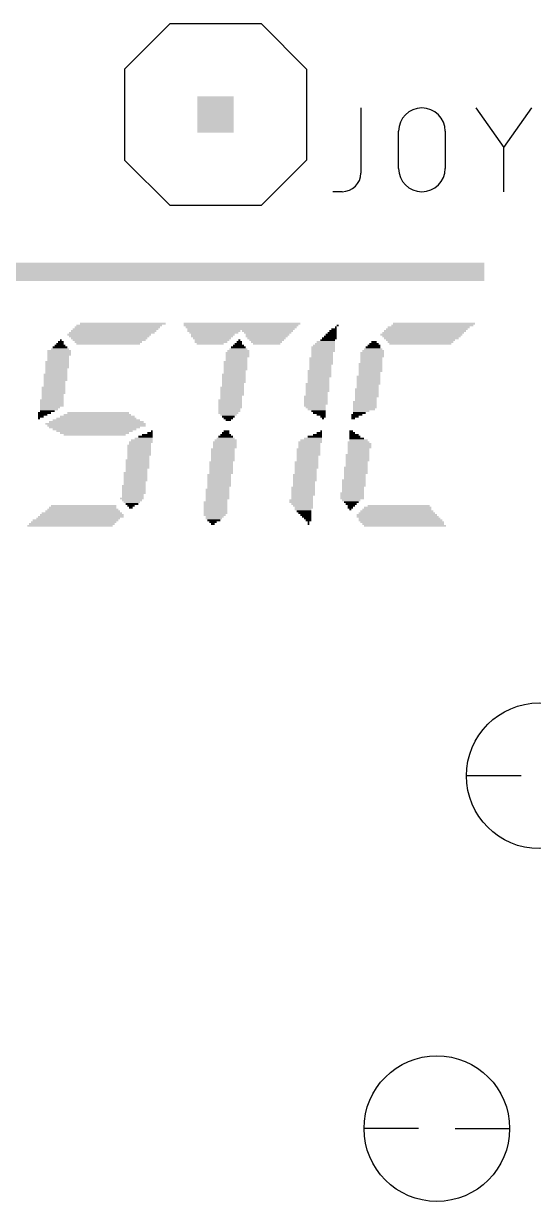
# Model space of a CAD drawing. Extents: x -7.6 to 60.9, y -11.6 to 79.4.
# Drawn here: x 31.06 to 38.18, y 27.72 to 44.15 of the extents above; entities that cross this region are included whole.
import ezdxf

# ---------------------------------------------------------------- set-up
doc = ezdxf.new("R2010")
doc.units = 0
doc.layers.add('21', color=253, linetype='CONTINUOUS')
doc.layers.add('51', color=253, linetype='CONTINUOUS')

# ---------------------------------------------------------------- blocks, each defined once
blk = doc.blocks.new('RECT')
blk.add_solid([(-0.5, -0.5), (0.5, -0.5), (-0.5, 0.5), (0.5, 0.5)])

msp = doc.modelspace()

# ---------------------------------------------------------------- linework, layer by layer
at = {"layer": '21'}
for p, q in [((33.1075, 44.1475), (32.4725, 43.5125)), ((33.1075, 44.1475), (34.3775, 44.1475)), ((34.3775, 44.1475), (35.0125, 43.5125)), ((32.4725, 43.5125), (32.4725, 42.2425)), ((35.0125, 43.5125), (35.0125, 42.2425)), ((35.7698, 42.9704), (35.7698, 42.0617)), ((37.3752, 42.9704), (37.7647, 42.4187)), ((37.7647, 42.4187), (38.1541, 42.9704)), ((36.2971, 42.1266), (36.2971, 42.6459)), ((36.9462, 42.6459), (36.9462, 42.1266)), ((37.7647, 41.8021), (37.7647, 42.4187)), ((32.4725, 42.2425), (33.1075, 41.6075)), ((35.0125, 42.2425), (34.3775, 41.6075)), ((35.5101, 41.8021), (35.3803, 41.8021)), ((34.3775, 41.6075), (33.1075, 41.6075))]:
    msp.add_line(p, q, dxfattribs=at)
for centre in [(38.2587, 33.655), (36.83, 28.7338)]:
    msp.add_circle(centre, 1.016, dxfattribs=at)
for centre, radius, start, end in [((36.6217, 42.6459), 0.3246, 0, 180), ((35.5101, 42.0617), 0.2596, 270, 0), ((36.6217, 42.1266), 0.3246, 180, 0)]:
    msp.add_arc(centre, radius, start, end, dxfattribs=at)
at = {"layer": '51'}
for p, q in [((38.0048, 33.655), (37.2428, 33.655)), ((36.576, 28.7338), (35.814, 28.7338)), ((37.084, 28.7338), (37.846, 28.7338))]:
    msp.add_line(p, q, dxfattribs=at)

# ---------------------------------------------------------------- block references
at = {"layer": '21', "yscale": 0.0254}
for p, xscale in [((33.7439, 40.7988), 7.493), ((33.7439, 40.7734), 7.493), ((33.7439, 40.748), 7.493), ((33.7439, 40.7226), 7.493), ((33.7439, 40.6972), 7.493), ((33.7439, 40.6718), 7.493), ((33.7439, 40.6464), 7.493), ((33.7439, 40.621), 7.493), ((33.7439, 40.5956), 7.493), ((33.7439, 40.5702), 7.493), ((32.3977, 39.9352), 1.1938), ((32.4485, 39.9606), 1.1938), ((34.1122, 39.9606), 1.6256), ((34.0995, 39.9352), 1.6002), ((35.4457, 39.9352), 0.0254), ((36.7665, 39.9352), 1.143), ((36.7919, 39.9606), 1.143), ((32.258, 39.8082), 1.1684), ((32.2961, 39.8336), 1.1938), ((32.258, 39.7828), 1.1176), ((32.3215, 39.859), 1.1938), ((32.258, 39.7574), 1.0668), ((32.3469, 39.8844), 1.1938), ((32.3723, 39.9098), 1.1938), ((34.0995, 39.9098), 1.5494), ((34.0995, 39.8844), 1.4986), ((33.7185, 39.859), 0.7366), ((33.7185, 39.8336), 0.6858), ((33.7058, 39.8082), 0.6096), ((33.6931, 39.7828), 0.5842), ((33.6931, 39.7574), 0.5334), ((34.4678, 39.859), 0.7112), ((34.4678, 39.8336), 0.6604), ((34.4678, 39.8082), 0.6096), ((34.4551, 39.7828), 0.5842), ((34.4551, 39.7574), 0.5334), ((35.3314, 39.7574), 0.2032), ((35.3441, 39.7828), 0.1778), ((35.3568, 39.8082), 0.1524), ((35.3695, 39.8336), 0.127), ((35.3822, 39.859), 0.1016), ((35.3949, 39.8844), 0.0762), ((35.4203, 39.9098), 0.0254), ((36.6141, 39.8082), 1.143), ((36.6395, 39.8336), 1.143), ((36.6141, 39.7828), 1.0922), ((36.6649, 39.859), 1.143), ((36.6141, 39.7574), 1.0414), ((36.6903, 39.8844), 1.143), ((36.7157, 39.9098), 1.143), ((31.5722, 39.605), 0.254), ((31.5722, 39.6303), 0.2032), ((31.5722, 39.6558), 0.1524), ((31.5722, 39.6812), 0.1016), ((31.5849, 39.7066), 0.0762), ((31.5849, 39.732), 0.0254), ((32.258, 39.732), 1.016), ((32.2453, 39.7066), 0.9398), ((32.2453, 39.6812), 0.889), ((33.6931, 39.732), 0.4826), ((33.6804, 39.7066), 0.4572), ((33.6677, 39.6812), 0.381), ((34.0614, 39.605), 0.254), ((34.0614, 39.6303), 0.2032), ((34.0614, 39.6558), 0.1524), ((34.0614, 39.6812), 0.1016), ((34.0741, 39.7066), 0.0762), ((34.0741, 39.732), 0.0254), ((34.4551, 39.732), 0.4826), ((34.4551, 39.7066), 0.4318), ((34.4551, 39.6812), 0.381), ((35.2425, 39.6303), 0.3302), ((35.2425, 39.605), 0.3302), ((35.2552, 39.6558), 0.3048), ((35.2679, 39.6812), 0.2794), ((35.2806, 39.7066), 0.254), ((35.306, 39.732), 0.2032), ((35.941, 39.605), 0.254), ((35.941, 39.6303), 0.2032), ((35.9537, 39.6558), 0.1778), ((35.9537, 39.6812), 0.127), ((35.9537, 39.7066), 0.0762), ((36.6014, 39.732), 0.9652), ((36.6014, 39.7066), 0.9144), ((36.6014, 39.6812), 0.8636), ((31.5341, 39.4272), 0.3302), ((31.5595, 39.5796), 0.3302), ((31.5595, 39.5541), 0.3302), ((31.5595, 39.5288), 0.3302), ((31.5468, 39.5034), 0.3048), ((31.5468, 39.4779), 0.3048), ((31.5468, 39.4526), 0.3048), ((34.0233, 39.4272), 0.3302), ((34.0487, 39.5541), 0.3302), ((34.0487, 39.5288), 0.3302), ((34.0487, 39.5034), 0.3302), ((34.036, 39.4779), 0.3048), ((34.036, 39.4526), 0.3048), ((34.0614, 39.5796), 0.3048), ((35.2171, 39.4779), 0.3302), ((35.2171, 39.4526), 0.3302), ((35.2171, 39.4272), 0.3302), ((35.2425, 39.5796), 0.3302), ((35.2298, 39.5541), 0.3048), ((35.2298, 39.5288), 0.3048), ((35.2298, 39.5034), 0.3048), ((35.9283, 39.5541), 0.3302), ((35.9283, 39.5288), 0.3302), ((35.9283, 39.5034), 0.3302), ((35.9156, 39.4779), 0.3048), ((35.9156, 39.4526), 0.3048), ((35.9156, 39.4272), 0.3048), ((35.941, 39.5796), 0.3048), ((31.5341, 39.4017), 0.3302), ((31.5341, 39.3764), 0.3302), ((31.5341, 39.351), 0.3302), ((31.5214, 39.3255), 0.3048), ((31.5214, 39.3002), 0.3048), ((31.5214, 39.2748), 0.3048), ((34.0233, 39.4017), 0.3302), ((34.0233, 39.3764), 0.3302), ((34.0233, 39.351), 0.3302), ((34.0233, 39.3255), 0.3302), ((34.0106, 39.3002), 0.3048), ((34.0106, 39.2748), 0.3048), ((35.1917, 39.3002), 0.3302), ((35.1917, 39.2748), 0.3302), ((35.2171, 39.4017), 0.3302), ((35.2044, 39.3764), 0.3048), ((35.2044, 39.351), 0.3048), ((35.2044, 39.3255), 0.3048), ((35.9029, 39.4017), 0.3302), ((35.9029, 39.3764), 0.3302), ((35.9029, 39.351), 0.3302), ((35.9029, 39.3255), 0.3302), ((35.9029, 39.3002), 0.3302), ((35.8902, 39.2748), 0.3048), ((31.5087, 39.2493), 0.3302), ((31.5087, 39.224), 0.3302), ((31.5087, 39.1986), 0.3302), ((31.5087, 39.1731), 0.3302), ((31.496, 39.1478), 0.3048), ((31.496, 39.1224), 0.3048), ((31.496, 39.0969), 0.3048), ((33.9979, 39.2493), 0.3302), ((33.9979, 39.224), 0.3302), ((33.9979, 39.1986), 0.3302), ((33.9979, 39.1731), 0.3302), ((33.9979, 39.1478), 0.3302), ((33.9852, 39.1224), 0.3048), ((33.9852, 39.0969), 0.3048), ((35.1663, 39.1224), 0.3302), ((35.1663, 39.0969), 0.3302), ((35.1917, 39.2493), 0.3302), ((35.1917, 39.224), 0.3302), ((35.179, 39.1986), 0.3048), ((35.179, 39.1731), 0.3048), ((35.179, 39.1478), 0.3048), ((35.8775, 39.224), 0.3302), ((35.8775, 39.1986), 0.3302), ((35.8775, 39.1731), 0.3302), ((35.8775, 39.1478), 0.3302), ((35.8775, 39.1224), 0.3302), ((35.8648, 39.0969), 0.3048), ((35.8902, 39.2493), 0.3048), ((31.4833, 39.0716), 0.3302), ((31.4833, 39.0462), 0.3302), ((31.4833, 39.0207), 0.3302), ((31.4833, 38.9954), 0.3302), ((31.4706, 38.97), 0.3048), ((31.4706, 38.9445), 0.3048), ((33.9725, 39.0716), 0.3302), ((33.9725, 39.0462), 0.3302), ((33.9725, 39.0207), 0.3302), ((33.9725, 38.9954), 0.3302), ((33.9725, 38.97), 0.3302), ((33.9598, 38.9445), 0.3048), ((35.1409, 38.9445), 0.3302), ((35.1663, 39.0716), 0.3302), ((35.1663, 39.0462), 0.3302), ((35.1663, 39.0207), 0.3302), ((35.1536, 38.9954), 0.3048), ((35.1536, 38.97), 0.3048), ((35.8521, 39.0462), 0.3302), ((35.8521, 39.0207), 0.3302), ((35.8521, 38.9954), 0.3302), ((35.8521, 38.97), 0.3302), ((35.8521, 38.9445), 0.3302), ((35.8648, 39.0716), 0.3048), ((31.4579, 38.8938), 0.3302), ((31.4579, 38.8683), 0.3302), ((31.4579, 38.843), 0.3302), ((31.4579, 38.8176), 0.3302), ((31.4325, 38.7921), 0.2794), ((31.4198, 38.7668), 0.254), ((31.4706, 38.9192), 0.3048), ((33.9471, 38.8938), 0.3302), ((33.9471, 38.8683), 0.3302), ((33.9471, 38.843), 0.3302), ((33.9471, 38.8176), 0.3302), ((33.9471, 38.7921), 0.3302), ((33.9344, 38.7668), 0.3048), ((33.9598, 38.9192), 0.3048), ((35.1409, 38.9192), 0.3302), ((35.1409, 38.8938), 0.3302), ((35.1409, 38.8683), 0.3302), ((35.1409, 38.843), 0.3302), ((35.1282, 38.8176), 0.3048), ((35.1409, 38.7921), 0.2794), ((35.1536, 38.7668), 0.254), ((35.8267, 38.8683), 0.3302), ((35.8267, 38.843), 0.3302), ((35.8267, 38.8176), 0.3302), ((35.8267, 38.7921), 0.3302), ((35.814, 38.7668), 0.3048), ((35.8394, 38.9192), 0.3048), ((35.8394, 38.8938), 0.3048), ((31.3563, 38.7159), 0.1778), ((31.3309, 38.6906), 0.127), ((31.3055, 38.6652), 0.0762), ((31.2801, 38.6397), 0.0254), ((31.3944, 38.7414), 0.2032), ((32.0802, 38.6144), 1.2192), ((32.0802, 38.6397), 1.1176), ((32.0929, 38.6652), 1.0414), ((32.0929, 38.6906), 0.9398), ((32.1056, 38.7159), 0.8636), ((33.9344, 38.7414), 0.3048), ((33.9217, 38.7159), 0.2794), ((33.9217, 38.6906), 0.2286), ((33.9217, 38.6652), 0.1778), ((33.9217, 38.6397), 0.127), ((33.9217, 38.6144), 0.0762), ((35.179, 38.7414), 0.2032), ((35.1917, 38.7159), 0.1778), ((35.2171, 38.6906), 0.127), ((35.2425, 38.6652), 0.0762), ((35.2425, 38.6397), 0.0254), ((35.7124, 38.6906), 0.1524), ((35.687, 38.6652), 0.1016), ((35.6616, 38.6397), 0.0508), ((35.7759, 38.7414), 0.2286), ((35.7505, 38.7159), 0.1778), ((32.0675, 38.5635), 1.397), ((32.0802, 38.5382), 1.3716), ((32.0802, 38.589), 1.3208), ((32.0548, 38.5128), 1.27), ((32.0548, 38.4873), 1.1684), ((32.0548, 38.462), 1.0668), ((32.0548, 38.4366), 0.9652), ((32.8295, 38.4366), 0.0762), ((32.8549, 38.462), 0.0254), ((33.8836, 38.4366), 0.1016), ((33.8963, 38.462), 0.0762), ((35.1917, 38.4366), 0.0762), ((35.2171, 38.462), 0.0254), ((35.6362, 38.462), 0.0508), ((35.6489, 38.4366), 0.0762), ((32.0548, 38.4111), 0.8636), ((32.7025, 38.3096), 0.3302), ((32.6898, 38.2842), 0.3048), ((32.7152, 38.3349), 0.3048), ((32.7406, 38.3604), 0.254), ((32.766, 38.3858), 0.2032), ((32.7914, 38.4111), 0.1524), ((33.8709, 38.3096), 0.3302), ((33.8709, 38.2842), 0.3302), ((33.8836, 38.3349), 0.3048), ((33.8836, 38.3604), 0.254), ((33.8836, 38.3858), 0.2032), ((33.8836, 38.4111), 0.1524), ((35.0647, 38.3096), 0.3302), ((35.052, 38.2842), 0.3048), ((35.0774, 38.3349), 0.3048), ((35.1028, 38.3604), 0.254), ((35.1282, 38.3858), 0.2032), ((35.1663, 38.4111), 0.127), ((35.7378, 38.3096), 0.3048), ((35.7505, 38.2842), 0.3302), ((35.6743, 38.4111), 0.127), ((35.687, 38.3858), 0.1524), ((35.7124, 38.3604), 0.2032), ((35.7378, 38.3349), 0.254), ((32.6771, 38.2587), 0.3302), ((32.6771, 38.2334), 0.3302), ((32.6771, 38.208), 0.3302), ((32.6771, 38.1825), 0.3302), ((32.6771, 38.1572), 0.3302), ((32.6771, 38.1318), 0.3302), ((32.6644, 38.1063), 0.3048), ((33.8455, 38.208), 0.3302), ((33.8455, 38.1825), 0.3302), ((33.8455, 38.1572), 0.3302), ((33.8455, 38.1318), 0.3302), ((33.8455, 38.1063), 0.3302), ((33.8709, 38.2587), 0.3302), ((33.8709, 38.2334), 0.3302), ((35.0393, 38.208), 0.3302), ((35.0393, 38.1825), 0.3302), ((35.0393, 38.1572), 0.3302), ((35.0393, 38.1318), 0.3302), ((35.0266, 38.1063), 0.3048), ((35.052, 38.2587), 0.3048), ((35.052, 38.2334), 0.3048), ((35.7251, 38.1318), 0.3302), ((35.7251, 38.1063), 0.3302), ((35.7505, 38.2587), 0.3302), ((35.7505, 38.2334), 0.3302), ((35.7378, 38.208), 0.3048), ((35.7378, 38.1825), 0.3048), ((35.7378, 38.1572), 0.3048), ((32.6517, 38.0556), 0.3302), ((32.6517, 38.0301), 0.3302), ((32.6517, 38.0048), 0.3302), ((32.6517, 37.9794), 0.3302), ((32.6517, 37.9539), 0.3302), ((32.6644, 38.081), 0.3048), ((33.8201, 38.0301), 0.3302), ((33.8201, 38.0048), 0.3302), ((33.8201, 37.9794), 0.3302), ((33.8201, 37.9539), 0.3302), ((33.8455, 38.081), 0.3302), ((33.8455, 38.0556), 0.3302), ((35.0139, 38.0301), 0.3302), ((35.0139, 38.0048), 0.3302), ((35.0139, 37.9794), 0.3302), ((35.0139, 37.9539), 0.3302), ((35.0266, 38.081), 0.3048), ((35.0266, 38.0556), 0.3048), ((35.6997, 37.9539), 0.3302), ((35.7251, 38.081), 0.3302), ((35.7251, 38.0556), 0.3302), ((35.7124, 38.0301), 0.3048), ((35.7124, 38.0048), 0.3048), ((35.7124, 37.9794), 0.3048), ((32.6263, 37.8777), 0.3302), ((32.6263, 37.8524), 0.3302), ((32.6263, 37.827), 0.3302), ((32.6263, 37.8015), 0.3302), ((32.6263, 37.7762), 0.3302), ((32.639, 37.9286), 0.3048), ((32.639, 37.9032), 0.3048), ((33.7947, 37.8524), 0.3302), ((33.7947, 37.827), 0.3302), ((33.7947, 37.8015), 0.3302), ((33.7947, 37.7762), 0.3302), ((33.8201, 37.9286), 0.3302), ((33.8201, 37.9032), 0.3302), ((33.8201, 37.8777), 0.3302), ((34.9885, 37.8524), 0.3302), ((34.9885, 37.827), 0.3302), ((34.9885, 37.8015), 0.3302), ((34.9885, 37.7762), 0.3302), ((35.0012, 37.9286), 0.3048), ((35.0012, 37.9032), 0.3048), ((35.0012, 37.8777), 0.3048), ((35.6743, 37.7762), 0.3302), ((35.6997, 37.9286), 0.3302), ((35.6997, 37.9032), 0.3302), ((35.6997, 37.8777), 0.3302), ((35.687, 37.8524), 0.3048), ((35.687, 37.827), 0.3048), ((35.687, 37.8015), 0.3048), ((32.6009, 37.7), 0.3302), ((32.6009, 37.6746), 0.3302), ((32.6009, 37.6491), 0.3302), ((32.6009, 37.6238), 0.3302), ((32.6136, 37.7508), 0.3048), ((32.6136, 37.7253), 0.3048), ((33.7693, 37.6491), 0.3302), ((33.7693, 37.6238), 0.3302), ((33.7947, 37.7508), 0.3302), ((33.7947, 37.7253), 0.3302), ((33.7947, 37.7), 0.3302), ((33.782, 37.6746), 0.3048), ((34.9631, 37.6746), 0.3302), ((34.9631, 37.6491), 0.3302), ((34.9631, 37.6238), 0.3302), ((34.9758, 37.7508), 0.3048), ((34.9758, 37.7253), 0.3048), ((34.9758, 37.7), 0.3048), ((35.6743, 37.7508), 0.3302), ((35.6743, 37.7253), 0.3302), ((35.6743, 37.7), 0.3302), ((35.6616, 37.6746), 0.3048), ((35.6616, 37.6491), 0.3048), ((35.6616, 37.6238), 0.3048), ((32.5755, 37.5222), 0.3302), ((32.6009, 37.5984), 0.3302), ((32.5882, 37.5729), 0.3048), ((32.5882, 37.5476), 0.3048), ((32.5755, 37.4967), 0.2794), ((32.5755, 37.4714), 0.2286), ((33.7439, 37.4714), 0.3302), ((33.7693, 37.5984), 0.3302), ((33.7693, 37.5729), 0.3302), ((33.7693, 37.5476), 0.3302), ((33.7693, 37.5222), 0.3302), ((33.7566, 37.4967), 0.3048), ((34.9377, 37.4967), 0.3302), ((34.9377, 37.4714), 0.3302), ((34.9631, 37.5984), 0.3302), ((34.9631, 37.5729), 0.3302), ((34.9504, 37.5476), 0.3048), ((34.9504, 37.5222), 0.3048), ((35.6489, 37.5984), 0.3302), ((35.6489, 37.5729), 0.3302), ((35.6489, 37.5476), 0.3302), ((35.6489, 37.5222), 0.3302), ((35.6362, 37.4967), 0.254), ((35.6362, 37.4714), 0.2032), ((31.877, 37.2936), 1.1684), ((31.877, 37.319), 1.1176), ((31.8897, 37.3443), 1.0414), ((31.8897, 37.3698), 0.9906), ((31.8897, 37.3952), 0.9398), ((31.9024, 37.4205), 0.9144), ((32.5755, 37.446), 0.1778), ((32.5628, 37.4205), 0.1016), ((32.5628, 37.3952), 0.0508), ((33.7439, 37.446), 0.3302), ((33.7439, 37.4205), 0.3302), ((33.7439, 37.3952), 0.3302), ((33.7439, 37.3698), 0.3302), ((33.7439, 37.3443), 0.3302), ((33.7439, 37.319), 0.3302), ((33.7312, 37.2936), 0.3048), ((34.9504, 37.446), 0.3048), ((34.9631, 37.4205), 0.2794), ((34.9758, 37.3952), 0.254), ((34.9631, 37.3698), 0.2286), ((34.9758, 37.3443), 0.2032), ((34.9885, 37.319), 0.1778), ((35.0012, 37.2936), 0.1524), ((35.6362, 37.446), 0.1524), ((35.6362, 37.4205), 0.1016), ((35.6235, 37.3952), 0.0762), ((35.6235, 37.3698), 0.0254), ((36.2712, 37.2936), 1.1176), ((36.2712, 37.319), 1.0668), ((36.2712, 37.3443), 1.016), ((36.2712, 37.3698), 0.9652), ((36.2839, 37.3952), 0.9398), ((36.2966, 37.4205), 0.8636), ((31.7119, 37.1412), 1.1938), ((31.7373, 37.1666), 1.1938), ((31.7627, 37.1919), 1.1938), ((31.7881, 37.2174), 1.1938), ((31.8262, 37.2428), 1.1684), ((31.8643, 37.2681), 1.1938), ((33.7312, 37.2681), 0.254), ((33.7185, 37.2428), 0.2286), ((33.7185, 37.2174), 0.1778), ((33.7058, 37.1919), 0.1016), ((33.7058, 37.1666), 0.0508), ((35.0139, 37.2681), 0.127), ((35.0266, 37.2428), 0.1016), ((35.0393, 37.2174), 0.0762), ((35.0393, 37.1919), 0.0254), ((35.0393, 37.1666), 0.0254), ((36.2839, 37.2681), 1.143), ((36.3093, 37.2428), 1.143), ((36.322, 37.2174), 1.1684), ((36.3474, 37.1919), 1.1684), ((36.3601, 37.1666), 1.143), ((36.3855, 37.1412), 1.143)]:
    msp.add_blockref('RECT', p, dxfattribs=dict(at, xscale=xscale))
at = {"layer": '51', "xscale": 0.508, "yscale": 0.508}
msp.add_blockref('RECT', (33.7425, 42.8775), dxfattribs=at)

doc.saveas('drawing.dxf')
